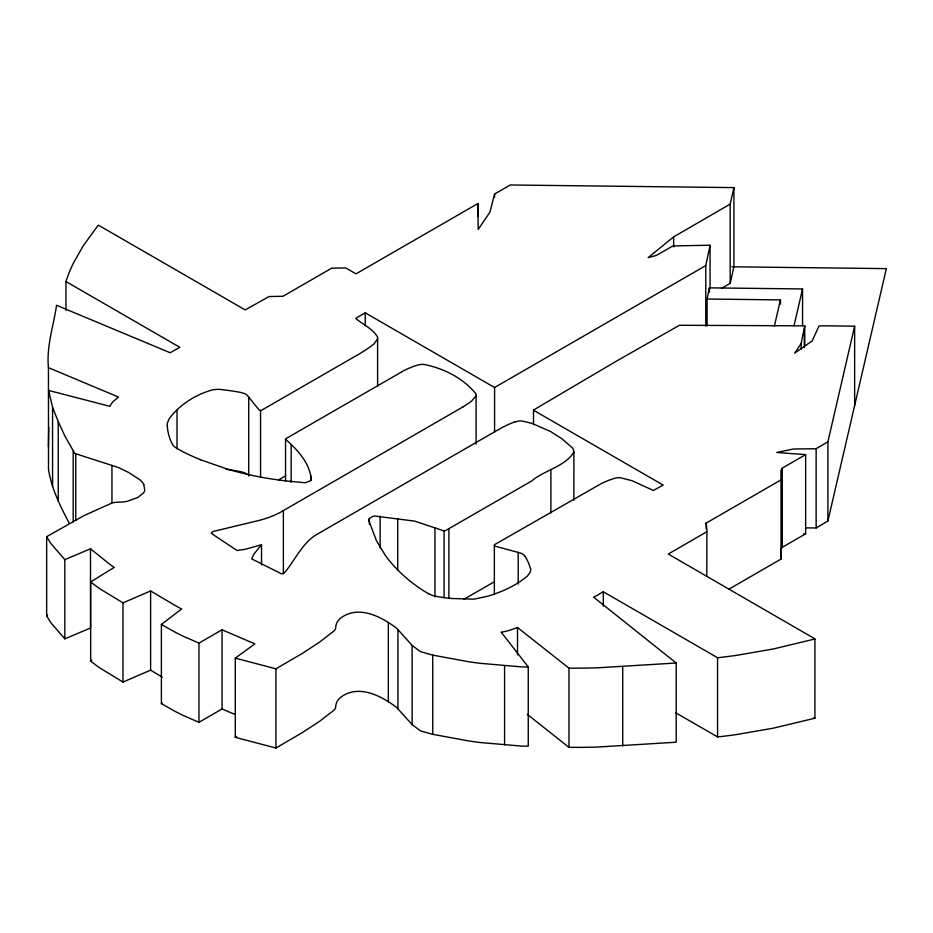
<?xml version="1.0" encoding="UTF-8"?>
<svg xmlns="http://www.w3.org/2000/svg" width="933" height="933" viewBox="0 0 933 933"><rect width="100%" height="100%" fill="white"/><g stroke="black" fill="none" stroke-linecap="round" stroke-linejoin="round"><path stroke-width="1.4" d="M377.608 338.317L377.608 386.414M476.11 395.37L476.11 444.003M514.794 422.008L517.628 421.261A11.219 6.473 0 0 1 521.897 420.97L532.09 423.419L550.54 431.512L562.261 439L572.897 448.33L573.912 451.397L573.853 500.24M48.738 427.314L48.446 446.872M706.794 576.396L706.911 530.096L706.176 523.098L781.014 479.889L780.991 470.43A17.564 10.135 0 0 1 782.262 468.133L805.645 454.628L805.645 533.828L782.262 547.333A17.564 10.135 0 0 0 780.991 549.642L781.014 559.089L728.626 589.341M801.155 349.175L801.155 343.414L804.782 325.839L679.481 325.267L616.736 360.954L535.437 408.887L533.501 410.217L533.501 424.62M705.78 326.06L705.78 265.578L710.06 245.227L672.845 245.939L656.4 255.432L648.167 257.613L673.649 236.877L730.177 204.094L733.933 187.615L510.281 184.979L494.595 194.029L489.907 212.199L478.197 229.436L477.883 203.546L355.998 273.847L345.851 267.981L331.728 268.144L283.002 296.274L269.031 296.554L245.192 309.919L102.035 227.255A148.709 85.848 0 0 0 98.233 225.203L83.2 245.834L73.275 263.398A360.978 208.409 0 0 0 65.951 281.544L65.951 310.351M707.074 325.897L707.074 299.026L709.418 287.854L802.555 288.95L802.555 325.722M721.489 288.414L730.177 283.305L733.933 266.815L733.933 187.615M573.853 452.155C564.955 466.78 544.149 470.209 531.787 480.927L445.589 530.55A6.473 3.732 0 0 1 444.096 530.959L414.765 521.127L374.576 516.019A7.137 4.117 0 0 0 372.617 516.509L369.363 518.585A5.843 3.37 0 0 0 369.036 519.319L368.99 520.462A25.727 14.858 0 0 0 369.188 521.43M774.32 326.317L780.443 299.89L707.074 299.026M794.03 325.734L802.555 288.95M806.24 527.88L816.142 527.95L827.898 520.987L827.898 441.787L854.64 326.2L829.227 325.85A263.712 152.254 0 0 0 819.057 325.92L812.13 340.965L794.659 353.175L801.155 343.414M827.898 520.987L886.35 268.622L731.845 266.791M462.955 406.916L280.6 512.194A78.943 45.577 0 0 1 258.371 520.602L213.552 531.367A6.659 3.849 0 0 0 212.304 532.09L211.29 533.128L214.228 535.39L237.04 550.482L244.878 549.385L261.532 544.732L253.729 554.319L251.758 558.902L281.334 573.76L283.399 573.317A4.63 2.671 0 0 0 284.437 572.815C295.609 559.602 302.689 541.711 318.701 533.361L498.479 429.577M64.832 638.848L64.832 559.648L90.501 548.802L90.501 628.014L64.832 638.848L50.977 622.894L46.65 615.908L46.65 536.697L83.923 515.634L111.377 503.295A9.388 5.423 0 0 1 114.432 502.444L118.806 502.141A24.27 14.007 0 0 0 127.156 501.324L137.734 497.534L143.46 492.997A18.788 10.846 0 0 0 144.755 490.408L143.845 484.565M46.65 615.908L47.606 614.975M167.24 425.903A32.189 18.59 0 0 1 167.567 422.544L169.27 418.625L173.34 413.447A42.277 24.41 0 0 1 174.459 412.316L175.871 410.986A45.985 26.544 0 0 0 177.013 409.867C186.752 400.49 199.207 393.633 212.176 389.936A19.406 11.208 0 0 1 220.246 389.434L230.673 390.752A123.797 71.468 0 0 1 240.749 392.455L243.991 393.376A11.686 6.741 0 0 1 246.953 394.986L259.059 409.832A3.767 2.181 0 0 0 260.202 410.333L260.564 410.427A4.56 2.636 0 0 0 261.637 410.217L358.925 354.143A182.833 105.557 0 0 0 373.83 344.09L377.515 339.041A13.855 8 0 0 0 377.468 336.883C372.547 328.544 362.879 324.509 355.636 318.375L365.235 312.835L494.583 387.51L705.78 265.578M234.405 714.188L222.054 708.987L198.962 722.317L183.288 715.471A327.448 189.049 0 0 1 175.066 711.366L161.386 703.657L161.386 624.445L181.573 608.992A195.837 113.068 0 0 1 176.104 606.03L150.61 590.951L122.981 602.858L100.041 588.875A213.051 123.004 0 0 1 90.664 581.912L114.106 567.451M161.386 703.657L162.26 702.934M501.266 632.259L528.253 666.897L528.253 746.108L525.99 746.155A50.429 29.11 0 0 1 521.664 746.097L480.308 742.54A223.733 129.174 0 0 1 468.168 740.849L432.749 734.329L420.526 730.901L412.129 724.614L397.948 708.858A33.751 19.488 0 0 0 395.942 706.899C380.466 695.342 357.759 683.877 340.207 697.651A28.142 16.246 0 0 0 336.731 702.304A37.821 21.832 0 0 0 335.798 705.663L335.495 708.205L333.979 710.2L319.494 721.372L302.234 732.662L275.935 748.021L235.279 737.338L235.279 658.127L254.837 643.898L222.054 629.787L198.962 643.117L183.288 636.271A327.448 189.049 0 0 1 175.066 632.166L161.386 624.445M235.279 737.338L236.585 736.382M827.898 441.787L816.142 448.75L793.54 448.983L776.746 452.482L805.645 454.628M162.225 677.113L150.61 670.151L122.981 682.058L100.041 668.075A213.051 123.004 0 0 1 90.664 661.112L91.807 660.354M235.279 658.127L275.935 668.821L302.234 653.462L319.494 642.172L333.979 631L335.495 629.005L335.798 626.451A37.821 21.832 0 0 1 336.731 623.104A28.142 16.246 0 0 1 340.207 618.451C357.747 604.666 380.501 616.142 395.942 627.699A33.751 19.488 0 0 1 397.959 629.658L412.129 645.414L420.526 651.7L432.749 655.129L468.168 661.649A223.733 129.174 0 0 0 480.308 663.328L521.664 666.897A50.429 29.11 0 0 0 525.99 666.955L528.253 666.897M463.771 599.383L493.545 582.215M706.794 531.752L668.261 554.05L812.363 637.379A73.147 42.23 0 0 1 814.929 638.988L814.917 718.2L773.597 728.113L736.638 734.539A354.96 204.933 0 0 1 717.559 736.93L675.9 712.882M401.773 371.847L286.688 438.195A6.274 3.615 0 0 0 285.545 439.408L285.545 481.171M278.734 479.795L285.51 475.9M814.917 639L773.597 648.913L736.638 655.339A354.96 204.933 0 0 1 717.559 657.73L603.301 591.755L602.508 592.163A38.171 22.03 0 0 0 600.572 593.26L597.61 595.126A26.602 15.36 0 0 1 595.207 596.385L593.575 597.108L676.203 663.013L676.203 742.213L597.936 747.006A403.896 233.192 0 0 1 582.309 747.345L568.978 747.38L527.308 714.363M676.203 663.013L597.936 667.795A403.896 233.192 0 0 1 582.309 668.133L568.978 668.168L517.512 627.524L508.951 630.475A78.43 45.285 0 0 1 501.266 632.259M610.812 479.527L615.815 477.976A10.998 6.344 0 0 1 620.083 477.673L632.119 480.74L653.38 490.455L663.211 485.102L533.501 410.217M290.63 481.37L305.359 482.758L310.386 480.787A7.126 4.117 0 0 0 311.319 479.597C309.651 462.861 297.72 449.893 285.545 439.408M803.756 533.629L805.645 533.828M226.136 469.322L230.673 469.952A123.797 71.468 0 0 1 240.749 471.655L243.991 472.576A11.686 6.741 0 0 1 246.953 474.197L247.35 474.524M525.092 556.383L523.949 555.018A11.009 6.356 0 0 0 521.057 553.211L495.505 546.295A4.303 2.484 0 0 1 494.35 545.513A4.105 2.367 0 0 1 494.782 544.522L601.762 483.329A80.518 46.487 0 0 1 610.835 479.55M143.764 484.577A26.602 15.36 0 0 0 139.565 479.585L128.777 472.541L118.106 467.398L74.768 453.45L65.007 436.271L58.243 421.623L52.738 407.861L48.504 390.402L109.849 406.333L110.467 405.155A37.11 21.424 0 0 1 113.499 401.213L118.514 397.05L48.446 367.672C46.312 346.481 53.531 326.002 56.551 305.278L170.214 352.767A97.592 56.342 0 0 1 175.847 349.478L179.906 347.344L65.951 281.544M200.49 459.736L226.031 468.669A221.156 127.681 0 0 0 290.618 481.405M90.501 548.802L107.82 562.739A300.321 173.386 0 0 0 114.118 567.439M64.832 559.648L50.977 543.694L46.65 536.697M69.38 523.436C60.412 506.467 51.583 488.74 48.504 469.602L48.446 367.672M369.188 521.43L376.442 540.697L385.271 555.287A223.593 129.092 0 0 0 407.861 579.241A177.083 102.245 0 0 0 428.958 594.006M854.64 326.2L854.64 405.4M816.142 448.75L816.142 527.95M804.782 325.839L804.782 345.991M804.293 328.941L804.293 347.659M782.262 468.133L782.262 547.333M781.014 479.889L781.014 559.089M780.443 299.89L780.443 304.135M730.177 204.094L730.177 283.305M717.559 657.73L717.559 736.93M710.06 245.227L710.06 288.425M709.418 287.854L709.418 292.087M706.176 523.098L706.176 528.859M673.649 236.877L673.649 246.965M622.719 666.675L622.719 745.875M603.301 591.755L603.301 606.158M568.978 668.168L568.978 747.38M550.89 469.87L550.89 513.068M518.212 552.301L518.212 583.988M517.512 627.524L517.512 654.884M504.578 665.649L504.578 744.849M494.595 194.029L494.595 196.91M494.583 387.51L494.583 432.154M494.35 545.513L494.35 594.473M477.883 203.546L477.883 216.503M448.89 528.766L448.89 597.89M444.096 530.959L444.096 597.202M434.976 527.868L434.976 596.992M432.749 655.129L432.749 734.329M412.129 645.414L412.129 724.614M397.948 629.658L397.948 708.858M397.738 518.538L397.738 570.378M388.326 622.568L388.326 701.768M380.128 516.159L380.128 547.846M369.363 518.585L369.363 524.346M365.235 312.835L365.235 325.792M311.121 476.25L311.121 480.565M291.166 444.878L291.166 482.326M283.375 510.654L283.375 574.017M275.935 668.821L275.935 748.021M261.532 544.732L261.532 564.897M260.564 410.427L260.564 476.67M248.726 396.84L248.726 476.04M222.054 629.787L222.054 708.987M198.962 643.117L198.962 722.317M177.002 409.867L177.002 448.75M150.61 590.951L150.61 670.151M122.981 602.858L122.981 682.058M111.948 465.322L111.948 502.759M90.664 581.912L90.664 661.112M75.748 454.149L75.748 520.392M73.194 451.362L73.194 521.932M58.243 421.623L58.243 500.823M52.563 407.289L52.563 486.501M814.043 717.629A73.147 42.23 0 0 1 814.929 718.2M525.139 556.371A117.103 67.608 0 0 1 528.824 563.719L530.609 568.675A19.546 11.289 0 0 1 530.131 572.314L527.215 576.267L521.162 580.851A109.697 63.339 0 0 1 488.216 596.082L474.081 599.149L451.817 598.508A93.72 54.102 0 0 1 435.653 596.245A17.459 10.076 0 0 1 429.005 593.971M498.56 429.623A88.134 50.883 0 0 1 514.689 421.914M462.931 406.905A113.709 65.648 0 0 0 471.317 401.318L475.958 396.059A10.974 6.333 0 0 0 476.017 393.983C463.538 378.157 443.385 368.162 423.652 364.371A11.919 6.881 0 0 0 420.258 364.523L416.025 365.549A79.876 46.114 0 0 0 401.668 371.789M200.525 459.712A173.258 100.029 0 0 1 176.943 448.423L175.031 447.164A13.459 7.767 0 0 1 172.64 444.714A121.418 70.103 0 0 1 167.345 425.903"/></g></svg>
